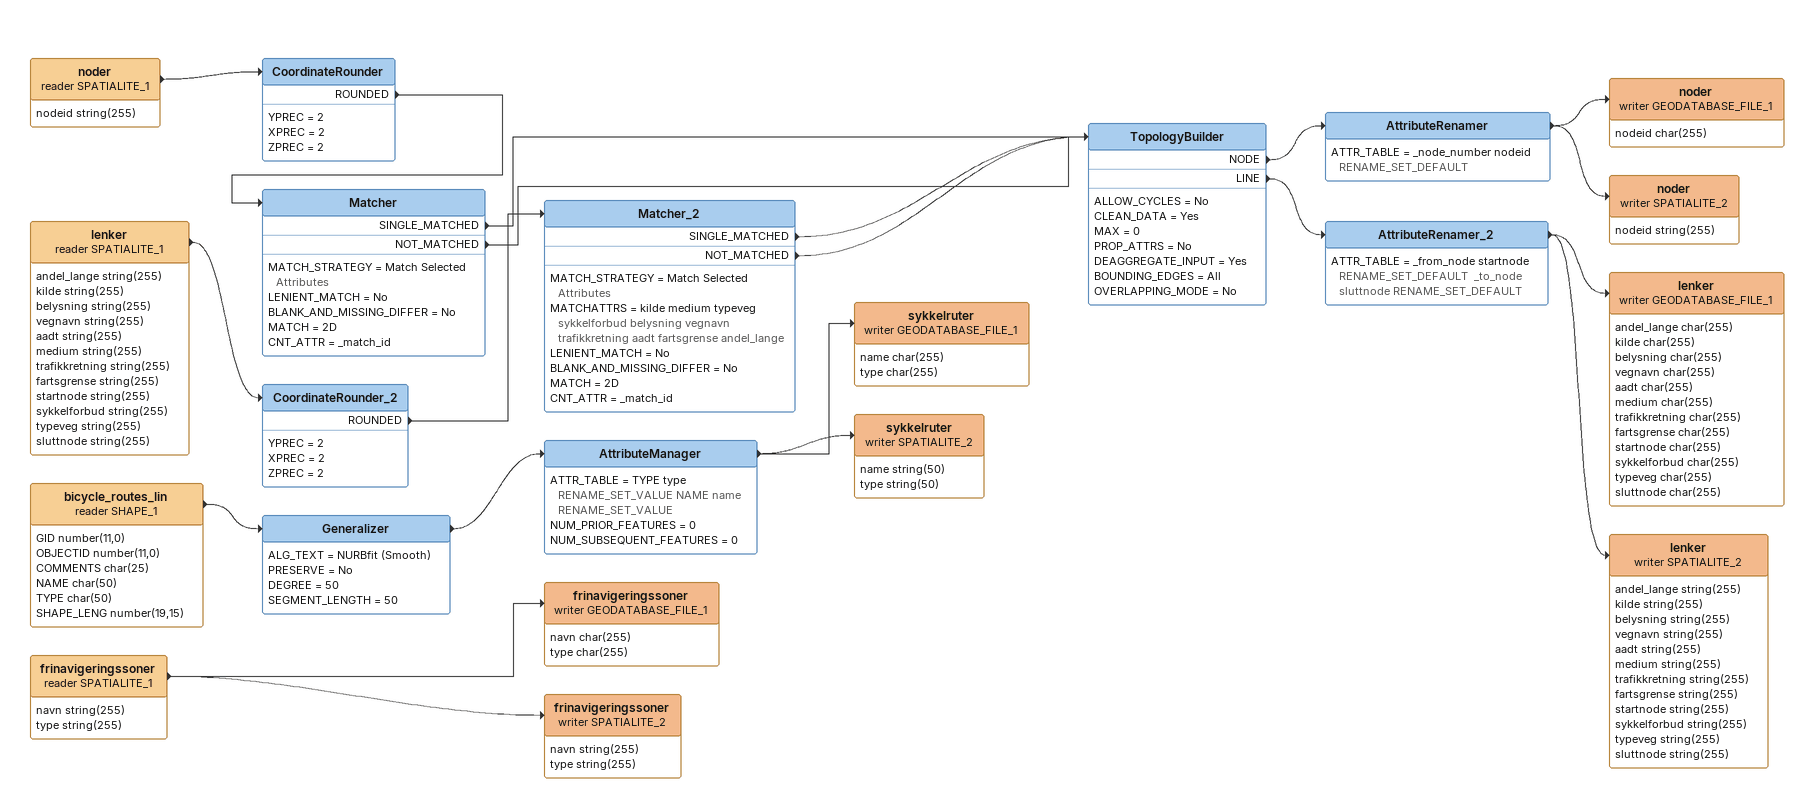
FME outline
noder (reader SPATIALITE_1)
    attributes: nodeid string(255)
    -> CoordinateRounder
CoordinateRounder
    YPREC = 2
    XPREC = 2
    ZPREC = 2
    ROUNDED -> Matcher
Matcher
    MATCH_STRATEGY = Match Selected Attributes
    LENIENT_MATCH = No
    BLANK_AND_MISSING_DIFFER = No
    MATCH = 2D
    CNT_ATTR = _match_id
    SINGLE_MATCHED -> TopologyBuilder
    NOT_MATCHED -> TopologyBuilder
lenker (reader SPATIALITE_1)
    attributes: andel_lange string(255), kilde string(255), belysning string(255), vegnavn string(255), aadt string(255), medium string(255), trafikkretning string(255), fartsgrense string(255), startnode string(255), sykkelforbud string(255), typeveg string(255), sluttnode string(255)
    -> CoordinateRounder_2
CoordinateRounder_2
    YPREC = 2
    XPREC = 2
    ZPREC = 2
    ROUNDED -> Matcher_2
Matcher_2
    MATCH_STRATEGY = Match Selected Attributes
    MATCHATTRS = kilde medium typeveg sykkelforbud belysning vegnavn trafikkretning aadt fartsgrense andel_lange
    LENIENT_MATCH = No
    BLANK_AND_MISSING_DIFFER = No
    MATCH = 2D
    CNT_ATTR = _match_id
    SINGLE_MATCHED -> TopologyBuilder
    NOT_MATCHED -> TopologyBuilder
TopologyBuilder
    ALLOW_CYCLES = No
    CLEAN_DATA = Yes
    MAX = 0
    PROP_ATTRS = No
    DEAGGREGATE_INPUT = Yes
    BOUNDING_EDGES = All
    OVERLAPPING_MODE = No
    NODE -> AttributeRenamer
    LINE -> AttributeRenamer_2
AttributeRenamer
    ATTR_TABLE = _node_number nodeid RENAME_SET_DEFAULT
    -> noder (writer SPATIALITE_2)
    -> noder (writer GEODATABASE_FILE_1)
noder (writer GEODATABASE_FILE_1)
    attributes: nodeid char(255)
noder (writer SPATIALITE_2)
    attributes: nodeid string(255)
AttributeRenamer_2
    ATTR_TABLE = _from_node startnode RENAME_SET_DEFAULT  _to_node sluttnode RENAME_SET_DEFAULT
    -> lenker (writer SPATIALITE_2)
    -> lenker (writer GEODATABASE_FILE_1)
lenker (writer GEODATABASE_FILE_1)
    attributes: andel_lange char(255), kilde char(255), belysning char(255), vegnavn char(255), aadt char(255), medium char(255), trafikkretning char(255), fartsgrense char(255), startnode char(255), sykkelforbud char(255), typeveg char(255), sluttnode char(255)
lenker (writer SPATIALITE_2)
    attributes: andel_lange string(255), kilde string(255), belysning string(255), vegnavn string(255), aadt string(255), medium string(255), trafikkretning string(255), fartsgrense string(255), startnode string(255), sykkelforbud string(255), typeveg string(255), sluttnode string(255)
bicycle_routes_lin (reader SHAPE_1)
    attributes: GID number(11,0), OBJECTID number(11,0), COMMENTS char(25), NAME char(50), TYPE char(50), SHAPE_LENG number(19,15)
    -> Generalizer
Generalizer
    ALG_TEXT = NURBfit (Smooth)
    PRESERVE = No
    DEGREE = 50
    SEGMENT_LENGTH = 50
    -> AttributeManager
AttributeManager
    ATTR_TABLE = TYPE type  RENAME_SET_VALUE NAME name  RENAME_SET_VALUE
    NUM_PRIOR_FEATURES = 0
    NUM_SUBSEQUENT_FEATURES = 0
    -> sykkelruter (writer SPATIALITE_2)
    -> sykkelruter (writer GEODATABASE_FILE_1)
sykkelruter (writer GEODATABASE_FILE_1)
    attributes: name char(255), type char(255)
sykkelruter (writer SPATIALITE_2)
    attributes: name string(50), type string(50)
frinavigeringssoner (reader SPATIALITE_1)
    attributes: navn string(255), type string(255)
    -> frinavigeringssoner (writer SPATIALITE_2)
    -> frinavigeringssoner (writer GEODATABASE_FILE_1)
frinavigeringssoner (writer GEODATABASE_FILE_1)
    attributes: navn char(255), type char(255)
frinavigeringssoner (writer SPATIALITE_2)
    attributes: navn string(255), type string(255)
